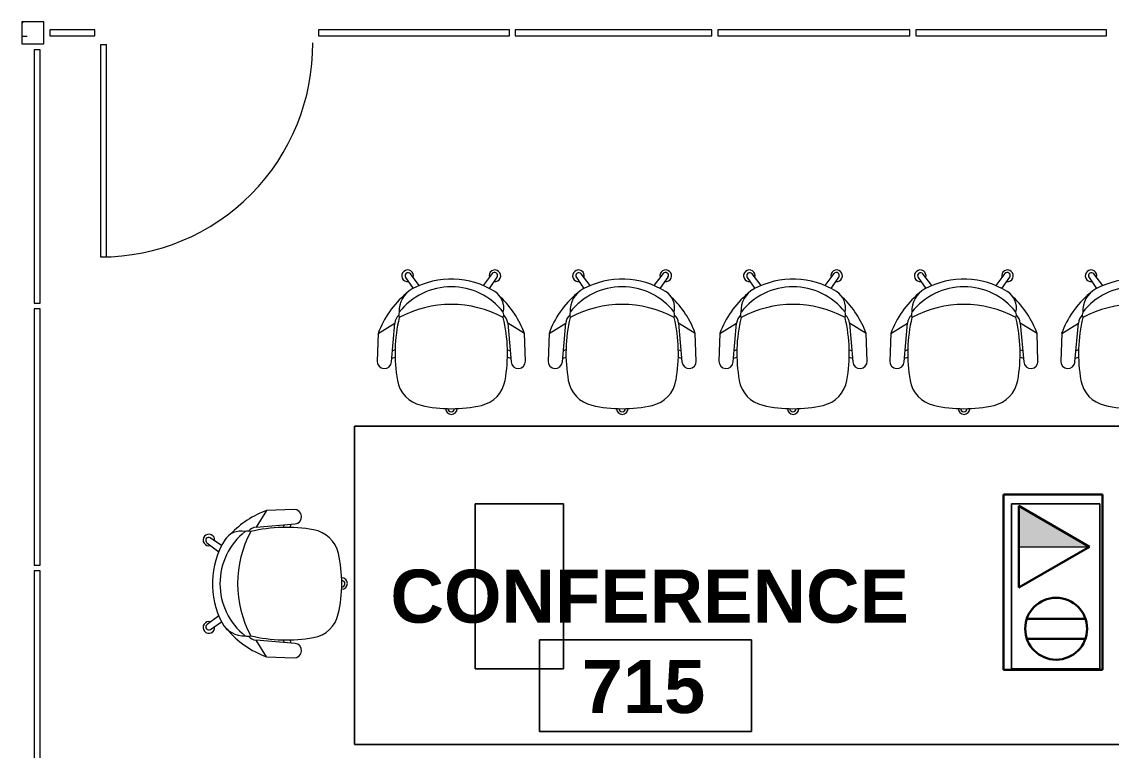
# Model space of a CAD drawing. Header units: inches. Extents: x -2349 to 1043, y -456 to 2193.
# Drawn here: x 568.7 to 753.6, y 9.5 to 133 of the extents above; entities that cross this region are included whole.
import ezdxf

# ---------------------------------------------------------------- set-up
doc = ezdxf.new("R2010")
doc.units = ezdxf.units.IN
doc.header["$MEASUREMENT"] = 0
for name, color, linetype, lineweight in [('A-ANNO-NOTE', 131, 'Continuous', 30), ('A-AREA-IDEN', 2, 'Continuous', 9), ('A-DOOR', 31, 'Continuous', 13), ('A-GLAZ-CURT', 52, 'Continuous', 13), ('A-WALL-PATT', 111, 'Continuous', 13), ('I-FURN', 30, 'Continuous', 9), ('I-WALL', 2, 'Continuous', 13)]:
    doc.layers.add(name, color=color, linetype=linetype, lineweight=lineweight)
doc.styles.add('Swis721 Lt BT_B', font='', dxfattribs={"height": 9})
doc.styles.get('Swis721 Lt BT_B').set_extended_font_data('Swis721 Lt BT', bold=True)

# ---------------------------------------------------------------- blocks, each defined once
blk = doc.blocks.new('Furniture 19 - Furniture 49-7940041-7TH FLOOR POWER _ SIGNAL')
at = {"layer": 'I-FURN'}
for p, q in [((775.12, 64.45), (625.12, 64.45)), ((625.12, 64.45), (625.12, 10.45)), ((625.12, 10.45), (625.12, 64.45)), ((625.12, 64.45), (775.12, 64.45)), ((775.12, 10.45), (775.12, 64.45)), ((775.12, 64.45), (775.12, 10.45)), ((660.61, 51.27), (645.61, 51.27)), ((645.61, 51.27), (645.61, 23.27)), ((645.61, 23.27), (645.61, 51.27)), ((645.61, 51.27), (660.61, 51.27)), ((660.61, 23.27), (660.61, 51.27)), ((660.61, 51.27), (660.61, 23.27)), ((751.61, 51.27), (736.61, 51.27)), ((736.61, 51.27), (736.61, 23.27)), ((736.61, 23.27), (736.61, 51.27)), ((736.61, 51.27), (751.61, 51.27)), ((751.61, 23.27), (751.61, 51.27)), ((751.61, 51.27), (751.61, 23.27)), ((645.61, 23.27), (660.61, 23.27)), ((660.61, 23.27), (645.61, 23.27)), ((736.61, 23.27), (751.61, 23.27)), ((751.61, 23.27), (736.61, 23.27)), ((625.12, 10.45), (775.12, 10.45)), ((775.12, 10.45), (625.12, 10.45))]:
    blk.add_line(p, q, dxfattribs=at)
blk = doc.blocks.new('Steelcase - Seating - Cobi 434 Series - Chair - Fix Arm-8034614-7TH FLOOR POWER _ SIGNAL')
at = {"layer": 'I-FURN'}
for p, q in [((-7.83, 22.26), (-6.55, 20.39)), ((-5.49, 20.88), (-7.01, 22.86)), ((6.89, 22.9), (5.34, 20.89)), ((6.4, 20.39), (7.72, 22.31)), ((-12.47, 12.75), (-9.63, 14.52)), ((-10.21, 7.93), (-9.63, 14.52)), ((12.35, 12.75), (9.51, 14.52)), ((9.51, 14.52), (10.08, 7.93)), ((-12.47, 12.75), (-12.64, 8.08)), ((12.51, 8.08), (12.35, 12.75)), ((-9.6, 9.96), (-10.05, 9.8)), ((9.92, 9.79), (9.47, 9.95)), ((-10.15, 8.59), (-9.59, 8.75)), ((9.47, 8.75), (10.03, 8.59))]:
    blk.add_line(p, q, dxfattribs=at)
for centre, radius, start, end in [((-7.48, 22.54), 0.986, 343.1859, 277.6757), ((-7.41, 22.55), 0.51, 37.5401, 214.4596), ((7.34, 22.54), 0.986, 262.3243, 196.8141), ((7.29, 22.59), 0.509, 326.7212, 141.279), ((-0.06, 9.46), 11.22, 38.0902, 141.9098), ((-0.07, 7.96), 14.01, 58.236, 118.2017), ((2.36, 7.4), 15.77, 129.8319, 160.1681), ((-4.7, 16.61), 4.2, 118.2017, 183.1495), ((5.59, 17.11), 3.26, 347.1354, 58.236), ((-2.48, 7.4), 15.77, 19.8319, 46.7135), ((-0.06, -0.95), 18.63, 61.7066, 118.2934), ((-7.66, 14.35), 1.98, 131.2581, 175), ((16.9, 9.38), 26.5, 166.7242, 189.9627), ((-7.54, 15.92), 1.43, 161.2842, 198.7158), ((7.41, 15.92), 1.43, 341.2842, 18.7158), ((-17.02, 9.38), 26.5, 350.0104, 13.2758), ((7.54, 14.35), 1.98, 5, 48.7419), ((-11.42, 8.03), 1.22, 178, 355), ((11.3, 8.03), 1.22, 185, 2), ((-4.03, 5.7), 5.25, 189.9627, 257.1308), ((3.9, 5.69), 5.25, 282.7273, 350.0104), ((-0.04, 23.16), 23.16, 257.1308, 282.7273), ((-0.04, 0.02), 0.981, 180, 360), ((-0.07, 0.01), 0.553, 180, 359.8742)]:
    blk.add_arc(centre, radius, start, end, dxfattribs=at)
blk = doc.blocks.new('System Panel - Glazed-8596352-7TH FLOOR POWER _ SIGNAL')
at = {"layer": 'A-GLAZ-CURT'}
for p, q in [((21.72, 0.5), (-21.72, 0.5)), ((-21.72, 0.5), (-21.72, -0.5)), ((21.72, -0.5), (21.72, 0.5)), ((-21.72, -0.5), (21.72, -0.5))]:
    blk.add_line(p, q, dxfattribs=at)
blk = doc.blocks.new('System Panel - Glazed-8596351-7TH FLOOR POWER _ SIGNAL')
at = {"layer": 'A-GLAZ-CURT'}
for p, q in [((21.47, 0.5), (-21.47, 0.5)), ((-21.47, 0.5), (-21.47, -0.5)), ((21.47, -0.5), (21.47, 0.5)), ((-21.47, -0.5), (21.47, -0.5))]:
    blk.add_line(p, q, dxfattribs=at)
blk = doc.blocks.new('Door - Glass Single - Demountable-8488212-7TH FLOOR POWER _ SIGNAL')
at = {"layer": 'A-DOOR', "lineweight": 20}
for p, q in [((17, 38), (17, 2)), ((18, 38), (17, 38)), ((18, 2), (18, 38)), ((17, 2), (18, 2))]:
    blk.add_line(p, q, dxfattribs=at)
at = {"layer": 'A-DOOR', "lineweight": 9}
blk.add_arc((18, 2), 36, 90, 180.5, dxfattribs=at)
blk = doc.blocks.new('System Panel - Glazed-8753575-7TH FLOOR POWER _ SIGNAL')
at = {"layer": 'A-GLAZ-CURT'}
for p, q in [((16.18, 0.5), (-16.18, 0.5)), ((-16.18, 0.5), (-16.18, -0.5)), ((16.18, -0.5), (16.18, 0.5)), ((-16.18, -0.5), (16.18, -0.5))]:
    blk.add_line(p, q, dxfattribs=at)
blk = doc.blocks.new('System Panel - Glazed-8753576-7TH FLOOR POWER _ SIGNAL')
at = {"layer": 'A-GLAZ-CURT'}
for p, q in [((16.31, 0.5), (-16.31, 0.5)), ((-16.31, 0.5), (-16.31, -0.5)), ((16.31, -0.5), (16.31, 0.5)), ((-16.31, -0.5), (16.31, -0.5))]:
    blk.add_line(p, q, dxfattribs=at)
blk = doc.blocks.new('System Panel - Glazed-8753577-7TH FLOOR POWER _ SIGNAL')
at = {"layer": 'A-GLAZ-CURT'}
for p, q in [((16.68, 0.5), (-16.68, 0.5)), ((-16.68, 0.5), (-16.68, -0.5)), ((16.68, -0.5), (16.68, 0.5)), ((-16.68, -0.5), (16.68, -0.5))]:
    blk.add_line(p, q, dxfattribs=at)
blk = doc.blocks.new('System Panel - Glazed-8753578-7TH FLOOR POWER _ SIGNAL')
at = {"layer": 'A-GLAZ-CURT'}
for p, q in [((-6.625, 0.5), (-39, 0.5)), ((-39, 0.5), (-39, -0.5)), ((-6.625, -0.5), (-6.625, 0.5)), ((39, 0.5), (31.375, 0.5)), ((31.375, 0.5), (31.375, -0.5)), ((39, -0.5), (39, 0.5)), ((-39, -0.5), (-6.625, -0.5)), ((31.375, -0.5), (39, -0.5))]:
    blk.add_line(p, q, dxfattribs=at)
blk = doc.blocks.new('Room Tag - Room Name and Number-3379422-7TH FLOOR POWER _ SIGNAL')
at = {"layer": 'A-AREA-IDEN'}
for p, q in [((-0.1881, -0.1636), (-0.1881, -0.0018)), ((-0.1881, -0.0018), (0.1869, -0.0018)), ((0.1869, -0.0018), (-0.1881, -0.0018)), ((-0.1881, -0.0018), (-0.1881, -0.1636)), ((0.1869, -0.0018), (0.1869, -0.1636)), ((0.1869, -0.1636), (0.1869, -0.0018)), ((0.1869, -0.1636), (-0.1881, -0.1636)), ((-0.1881, -0.1636), (0.1869, -0.1636))]:
    blk.add_line(p, q, dxfattribs=at)

msp = doc.modelspace()

# ---------------------------------------------------------------- hatches: boundary and pattern name
at = {"layer": 'A-ANNO-NOTE', "lineweight": 9}
msp.add_hatch(color=256, dxfattribs=at).paths.add_polyline_path([(749.87, 43.99), (737.87, 50.91), (737.87, 43.99)], flags=0)
at = {"layer": 'A-WALL-PATT', "lineweight": 9}
h = msp.add_hatch(dxfattribs=at)
h.set_pattern_fill('FP_1', color=256, style=0, pattern_type=2)
h.set_pattern_definition([(0, (0, 0), (30.72, 7.68), [1.267, -21.773, 1.267, -21.773, -122.88]), (0, (0, 0), (30.72, 7.68), [-46.08, 1.267, -44.813, 1.267, -21.773, -53.76]), (0, (0, 0), (30.72, 7.68), [-115.2, 1.267, -14.093, 1.267, -37.133]), (120, (11.52, 3.84), (-22.01108, 22.7643), [1.267, -21.773, 1.267, -21.773, -122.88]), (120, (11.52, 3.84), (-22.01108, 22.7643), [-46.08, 1.267, -44.813, 1.267, -21.773, -53.76]), (120, (11.52, 3.84), (-22.01108, 22.7643), [-115.2, 1.267, -14.093, 1.267, -37.133]), (240, (15.36, 19.2), (-8.70892, -30.4443), [1.267, -21.773, 1.267, -21.773, -122.88]), (240, (15.36, 19.2), (-8.70892, -30.4443), [-46.08, 1.267, -44.813, 1.267, -21.773, -53.76]), (240, (15.36, 19.2), (-8.70892, -30.4443), [-115.2, 1.267, -14.093, 1.267, -37.133])])
h.paths.add_polyline_path([(572.42, -49.54), (572.42, -48.48), (568.67, -48.48), (568.67, -49.54), (571.79, -49.54)], flags=0)
h.paths.add_polyline_path([(568.67, 129.25), (572.42, 129.25), (572.42, 133), (568.67, 133)], flags=0)

# ---------------------------------------------------------------- linework, layer by layer
at = {"layer": 'A-ANNO-NOTE'}
for p, q in [((735.26, 23.11), (735.26, 52.82)), ((735.26, 52.82), (752.07, 52.82)), ((752.07, 52.82), (752.07, 23.11)), ((737.87, 37.06), (737.87, 50.91)), ((737.87, 50.91), (749.87, 43.99)), ((749.87, 43.99), (737.87, 37.06)), ((749.18, 31.77), (739.24, 31.77)), ((749.18, 28.39), (739.24, 28.39)), ((752.07, 23.11), (735.26, 23.11))]:
    msp.add_line(p, q, dxfattribs=at)
at = {"layer": 'A-ANNO-NOTE', "lineweight": 9}
for p, q in [((749.87, 43.99), (737.87, 50.91)), ((737.87, 50.91), (737.87, 43.99)), ((737.87, 43.99), (749.87, 43.99))]:
    msp.add_line(p, q, dxfattribs=at)
at = {"layer": 'A-ANNO-NOTE'}
msp.add_circle((744.21, 30.08), 5.25, dxfattribs=at)
at = {"layer": 'I-WALL'}
for p, q in [((568.67, 133), (568.67, 129.25)), ((572.42, 133), (568.67, 133)), ((572.42, 129.25), (572.42, 133)), ((568.67, 129.25), (572.42, 129.25))]:
    msp.add_line(p, q, dxfattribs=at)

# ---------------------------------------------------------------- block references
at = {"layer": 'A-AREA-IDEN', "xscale": 95.99999999999994, "yscale": 95.99999999999994, "zscale": 95.99999999999994}
msp.add_blockref('Room Tag - Room Name and Number-3379422-7TH FLOOR POWER _ SIGNAL', (674.59, 28.38), dxfattribs=at)
at = {"layer": 'A-DOOR', "rotation": 180}
msp.add_blockref('Door - Glass Single - Demountable-8488212-7TH FLOOR POWER _ SIGNAL', (600.04, 131.12), dxfattribs=at)
at = {"layer": 'A-GLAZ-CURT', "lineweight": 9}
for name, p, rotation in [('System Panel - Glazed-8753578-7TH FLOOR POWER _ SIGNAL', (612.42, 131.12), 180), ('System Panel - Glazed-8753577-7TH FLOOR POWER _ SIGNAL', (669.1, 131.12), 180), ('System Panel - Glazed-8753576-7TH FLOOR POWER _ SIGNAL', (703.09, 131.12), 180), ('System Panel - Glazed-8753575-7TH FLOOR POWER _ SIGNAL', (736.57, 131.12), 180), ('System Panel - Glazed-8596351-7TH FLOOR POWER _ SIGNAL', (571.29, 106.78), 89.99999999999993), ('System Panel - Glazed-8596352-7TH FLOOR POWER _ SIGNAL', (571.29, 62.6), 89.99999999999993), ('System Panel - Glazed-8596352-7TH FLOOR POWER _ SIGNAL', (571.29, 18.17), 89.99999999999993)]:
    msp.add_blockref(name, p, dxfattribs=dict(at, rotation=rotation))
at = {"layer": 'I-FURN'}
for name, p in [('Steelcase - Seating - Cobi 434 Series - Chair - Fix Arm-8034614-7TH FLOOR POWER _ SIGNAL', (641.62, 67.39)), ('Steelcase - Seating - Cobi 434 Series - Chair - Fix Arm-8034614-7TH FLOOR POWER _ SIGNAL', (670.62, 67.39)), ('Steelcase - Seating - Cobi 434 Series - Chair - Fix Arm-8034614-7TH FLOOR POWER _ SIGNAL', (699.62, 67.39)), ('Steelcase - Seating - Cobi 434 Series - Chair - Fix Arm-8034614-7TH FLOOR POWER _ SIGNAL', (728.62, 67.39)), ('Steelcase - Seating - Cobi 434 Series - Chair - Fix Arm-8034614-7TH FLOOR POWER _ SIGNAL', (757.62, 67.39)), ('Furniture 19 - Furniture 49-7940041-7TH FLOOR POWER _ SIGNAL', (0, 0))]:
    msp.add_blockref(name, p, dxfattribs=at)
at = {"layer": 'I-FURN', "rotation": 90}
msp.add_blockref('Steelcase - Seating - Cobi 434 Series - Chair - Fix Arm-8034614-7TH FLOOR POWER _ SIGNAL', (622.97, 37.78), dxfattribs=at)

# ---------------------------------------------------------------- texts
at = {"layer": 'A-AREA-IDEN', "char_height": 9, "attachment_point": 1, "style": 'Swis721 Lt BT_B'}
for s, insert, width in [('CONFERENCE', (631.23, 40.1), 104.838), ('715', (663.69, 24.78), 25.452)]:
    msp.add_mtext(s, dxfattribs=dict(at, insert=insert, width=width))

doc.saveas('drawing.dxf')
